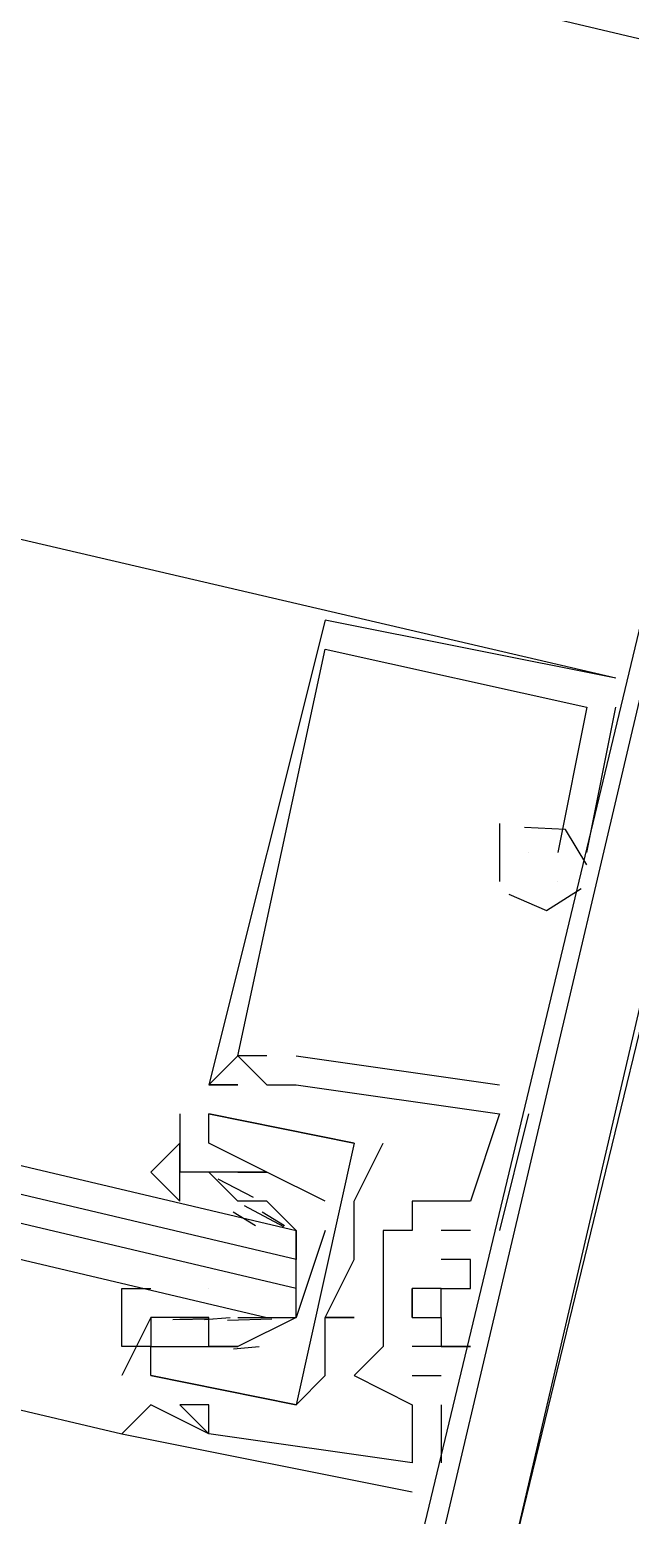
# Model space of a CAD drawing. Header units: feet. Extents: x -84 to 198, y -22 to 181.
# Drawn here: x 122.064 to 122.34, y 53.034 to 53.715 of the extents above; entities that cross this region are included whole.
import ezdxf

# ---------------------------------------------------------------- set-up
doc = ezdxf.new("R2010")
doc.units = ezdxf.units.FT
doc.layers.add('A-LINEA', color=7, linetype='CONTINUOUS')

msp = doc.modelspace()

# ---------------------------------------------------------------- linework, layer by layer
at = {"layer": 'A-LINEA'}
for p, q in [((122.4, 53.6978), (116.4267, 55.1111)), ((122.3867, 53.6178), (122.2267, 52.9511)), ((122.3867, 53.6178), (122.2267, 52.9511)), ((122.3867, 53.6178), (122.2267, 52.9511)), ((120.4667, 53.4578), (122.1067, 53.0711)), ((122.2, 53.4444), (122.2, 53.4444)), ((122.2, 53.4444), (122.2, 53.4444)), ((122.2, 53.4444), (122.2, 53.4444)), ((122.2, 53.4311), (122.2, 53.4311)), ((122.2, 53.4311), (122.2, 53.4311)), ((122.2, 53.4311), (122.2, 53.4311)), ((122.3333, 53.4178), (122.3333, 53.4178)), ((122.3333, 53.4178), (122.3333, 53.4178)), ((122.3333, 53.4178), (122.3333, 53.4178)), ((122.32, 53.3378), (122.3333, 53.4044)), ((122.32, 53.4044), (122.32, 53.4044)), ((122.32, 53.3378), (122.3333, 53.4044)), ((122.32, 53.4044), (122.32, 53.4044)), ((122.32, 53.3378), (122.3333, 53.4044)), ((122.32, 53.4044), (122.32, 53.4044)), ((122.3333, 53.4044), (122.3333, 53.4044)), ((122.3333, 53.4044), (122.3333, 53.4044)), ((122.3333, 53.4044), (122.3333, 53.4044)), ((122.28, 53.3511), (122.28, 53.3378)), ((122.28, 53.3511), (122.28, 53.3511)), ((122.28, 53.3511), (122.28, 53.3378)), ((122.28, 53.3511), (122.28, 53.3511)), ((122.28, 53.3511), (122.28, 53.3378)), ((122.28, 53.3511), (122.28, 53.3511)), ((122.28, 53.3378), (122.28, 53.3244)), ((122.28, 53.3378), (122.28, 53.3378)), ((122.28, 53.3378), (122.28, 53.3244)), ((122.28, 53.3378), (122.28, 53.3378)), ((122.28, 53.3378), (122.28, 53.3244)), ((122.28, 53.3378), (122.28, 53.3378)), ((122.2933, 53.3378), (122.2933, 53.3378)), ((122.2933, 53.3378), (122.2933, 53.3378)), ((122.2933, 53.3378), (122.2933, 53.3378)), ((122.3067, 53.3378), (122.3067, 53.3378)), ((122.3067, 53.3378), (122.3067, 53.3378)), ((122.3067, 53.3378), (122.3067, 53.3378)), ((122.3067, 53.3378), (122.3067, 53.3378)), ((122.3067, 53.3378), (122.3067, 53.3378)), ((122.3067, 53.3378), (122.3067, 53.3378)), ((122.32, 53.3378), (122.32, 53.3378)), ((122.32, 53.3378), (122.32, 53.3378)), ((122.32, 53.3378), (122.32, 53.3378)), ((122.28, 53.3244), (122.28, 53.3244)), ((122.28, 53.3244), (122.28, 53.3244)), ((122.28, 53.3244), (122.28, 53.3244)), ((122.3067, 53.3244), (122.3067, 53.3244)), ((122.3067, 53.3244), (122.3067, 53.3244)), ((122.3067, 53.3244), (122.3067, 53.3244)), ((122.3067, 53.3244), (122.3067, 53.3244)), ((122.3067, 53.3244), (122.3067, 53.3244)), ((122.3067, 53.3244), (122.3067, 53.3244)), ((122.16, 53.2444), (122.16, 53.2444)), ((122.16, 53.2444), (122.16, 53.2444)), ((122.16, 53.2444), (122.16, 53.2444)), ((122.16, 53.2444), (122.16, 53.2444)), ((122.16, 53.2444), (122.16, 53.2444)), ((122.16, 53.2444), (122.16, 53.2444)), ((122.1733, 53.2444), (122.1733, 53.2444)), ((122.1733, 53.2444), (122.1733, 53.2444)), ((122.1733, 53.2444), (122.1733, 53.2444)), ((122.1867, 53.2444), (122.28, 53.2311)), ((122.1867, 53.2444), (122.1867, 53.2444)), ((122.1867, 53.2444), (122.28, 53.2311)), ((122.1867, 53.2444), (122.1867, 53.2444)), ((122.1867, 53.2444), (122.28, 53.2311)), ((122.1867, 53.2444), (122.1867, 53.2444)), ((122.1467, 53.2311), (122.1467, 53.2311)), ((122.1467, 53.2311), (122.1467, 53.2311)), ((122.1467, 53.2311), (122.1467, 53.2311)), ((122.1467, 53.2311), (122.1467, 53.2311)), ((122.1467, 53.2311), (122.1467, 53.2311)), ((122.1467, 53.2311), (122.1467, 53.2311)), ((122.16, 53.2311), (122.16, 53.2311)), ((122.16, 53.2311), (122.16, 53.2311)), ((122.16, 53.2311), (122.16, 53.2311)), ((122.1733, 53.2311), (122.1733, 53.2311)), ((122.1733, 53.2311), (122.1733, 53.2311)), ((122.1733, 53.2311), (122.1733, 53.2311)), ((122.1867, 53.2311), (122.1867, 53.2311)), ((122.1867, 53.2311), (122.1867, 53.2311)), ((122.1867, 53.2311), (122.1867, 53.2311)), ((122.1867, 53.2311), (122.1867, 53.2311)), ((122.1867, 53.2311), (122.1867, 53.2311)), ((122.1867, 53.2311), (122.1867, 53.2311)), ((122.28, 53.2311), (122.28, 53.2311)), ((122.28, 53.2311), (122.28, 53.2311)), ((122.28, 53.2311), (122.28, 53.2311)), ((122.1333, 53.2178), (122.1333, 53.1911)), ((122.1333, 53.2178), (122.1333, 53.2178)), ((122.1333, 53.2178), (122.1333, 53.1911)), ((122.1333, 53.2178), (122.1333, 53.2178)), ((122.2133, 53.2044), (122.1467, 53.2178)), ((122.1467, 53.2178), (122.1467, 53.2178)), ((122.1467, 53.2178), (122.1467, 53.2178)), ((122.2133, 53.2044), (122.1467, 53.2178)), ((122.1467, 53.2178), (122.1467, 53.2178)), ((122.1467, 53.2178), (122.1467, 53.2178)), ((122.2933, 53.2178), (122.28, 53.1644)), ((122.28, 53.2178), (122.28, 53.2178)), ((122.28, 53.2178), (122.28, 53.2178)), ((122.2933, 53.2178), (122.28, 53.1644)), ((122.28, 53.2178), (122.28, 53.2178)), ((122.28, 53.2178), (122.28, 53.2178)), ((122.2933, 53.2178), (122.28, 53.1644)), ((122.28, 53.2178), (122.28, 53.2178)), ((122.28, 53.2178), (122.28, 53.2178)), ((122.2933, 53.2178), (122.2933, 53.2178)), ((122.2933, 53.2178), (122.2933, 53.2178)), ((122.2933, 53.2178), (122.2933, 53.2178)), ((122.1467, 53.2044), (122.1467, 53.2044)), ((122.1467, 53.2044), (122.1467, 53.2044)), ((122.2133, 53.2044), (122.2133, 53.2044)), ((122.2133, 53.2044), (122.2133, 53.2044)), ((122.2267, 53.2044), (122.2267, 53.2044)), ((122.2267, 53.2044), (122.2267, 53.2044)), ((122.1333, 53.1911), (122.1333, 53.1911)), ((122.1333, 53.1911), (122.1333, 53.1911)), ((122.1467, 53.1911), (122.1467, 53.1911)), ((122.16, 53.1778), (122.1467, 53.1911)), ((122.1467, 53.1911), (122.1467, 53.1911)), ((122.1508, 53.1881), (122.167, 53.1796)), ((122.16, 53.1911), (122.16, 53.1911)), ((122.16, 53.1911), (122.16, 53.1911)), ((122.1733, 53.1911), (122.1733, 53.1911)), ((122.1733, 53.1911), (122.1733, 53.1911)), ((122.1578, 53.1729), (122.168, 53.1667)), ((122.16, 53.1778), (122.16, 53.1778)), ((122.1628, 53.1758), (122.1809, 53.1661)), ((122.1711, 53.1729), (122.1813, 53.1667)), ((122.1733, 53.1778), (122.1733, 53.1778)), ((122.2133, 53.1778), (122.2133, 53.1778)), ((122.2133, 53.1778), (122.2133, 53.1778)), ((122.24, 53.1778), (122.24, 53.1778)), ((122.24, 53.1778), (122.24, 53.1778)), ((122.24, 53.1778), (122.24, 53.1778)), ((122.2667, 53.1778), (122.2667, 53.1778)), ((122.2667, 53.1778), (122.2667, 53.1778)), ((122.2667, 53.1778), (122.2667, 53.1778)), ((122.2667, 53.1778), (122.2667, 53.1778)), ((122.2667, 53.1778), (122.2667, 53.1778)), ((122.2667, 53.1778), (122.2667, 53.1778)), ((122.1867, 53.1644), (122.1867, 53.1644)), ((122.2133, 53.1644), (122.2133, 53.1644)), ((122.2133, 53.1644), (122.2133, 53.1644)), ((122.2267, 53.1644), (122.2267, 53.1644)), ((122.2267, 53.1644), (122.2267, 53.1644)), ((122.2267, 53.1644), (122.2267, 53.1644)), ((122.24, 53.1644), (122.24, 53.1644)), ((122.24, 53.1644), (122.24, 53.1644)), ((122.24, 53.1644), (122.24, 53.1644)), ((122.2533, 53.1644), (122.2533, 53.1644)), ((122.2533, 53.1644), (122.2533, 53.1644)), ((122.2533, 53.1644), (122.2533, 53.1644)), ((122.2667, 53.1644), (122.2667, 53.1644)), ((122.2667, 53.1644), (122.2667, 53.1644)), ((122.2667, 53.1644), (122.2667, 53.1644)), ((122.28, 53.1644), (122.28, 53.1644)), ((122.28, 53.1644), (122.28, 53.1644)), ((122.28, 53.1644), (122.28, 53.1644)), ((122.1867, 53.1378), (122.1867, 53.1511)), ((122.2133, 53.1511), (122.2133, 53.1511)), ((122.2133, 53.1511), (122.2133, 53.1511)), ((122.2533, 53.1511), (122.2533, 53.1511)), ((122.2533, 53.1511), (122.2533, 53.1511)), ((122.2533, 53.1511), (122.2533, 53.1511)), ((122.2667, 53.1511), (122.2667, 53.1511)), ((122.2667, 53.1511), (122.2667, 53.1511)), ((122.2667, 53.1511), (122.2667, 53.1511)), ((122.1467, 53.1378), (122.1467, 53.1378)), ((122.2267, 53.1378), (122.2267, 53.1378)), ((122.2267, 53.1378), (122.2267, 53.1378)), ((122.2267, 53.1378), (122.2267, 53.1378)), ((122.24, 53.1378), (122.24, 53.1378)), ((122.24, 53.1378), (122.24, 53.1378)), ((122.24, 53.1378), (122.24, 53.1378)), ((122.2533, 53.1378), (122.2533, 53.1378)), ((122.2533, 53.1378), (122.2533, 53.1378)), ((122.2533, 53.1378), (122.2533, 53.1378)), ((122.2667, 53.1378), (122.2667, 53.1378)), ((122.2667, 53.1378), (122.2667, 53.1378)), ((122.2667, 53.1378), (122.2667, 53.1378)), ((122.12, 53.1244), (122.1067, 53.0978)), ((122.12, 53.1244), (122.1067, 53.0978)), ((122.12, 53.1244), (122.12, 53.1244)), ((122.12, 53.1244), (122.12, 53.1244)), ((122.1333, 53.1244), (122.1333, 53.1244)), ((122.1333, 53.1244), (122.1467, 53.1244)), ((122.1333, 53.1244), (122.1333, 53.1244)), ((122.1564, 53.1243), (122.1446, 53.1233)), ((122.1467, 53.1244), (122.1467, 53.1244)), ((122.1467, 53.1244), (122.1467, 53.1244)), ((122.16, 53.1244), (122.16, 53.1244)), ((122.2, 53.1244), (122.2, 53.1244)), ((122.2, 53.1244), (122.2, 53.1244)), ((122.2, 53.1244), (122.2, 53.1244)), ((122.2, 53.1244), (122.2, 53.1244)), ((122.2133, 53.1244), (122.2133, 53.1244)), ((122.2133, 53.1244), (122.2133, 53.1244)), ((122.2533, 53.1244), (122.2533, 53.1244)), ((122.2533, 53.1244), (122.2533, 53.1244)), ((122.2533, 53.1244), (122.2533, 53.1244)), ((122.1484, 53.1237), (122.1301, 53.1234)), ((122.1755, 53.1236), (122.1552, 53.123)), ((122.12, 53.1111), (122.12, 53.1111)), ((122.12, 53.1111), (122.12, 53.1111)), ((122.1467, 53.1111), (122.1467, 53.1111)), ((122.1467, 53.1111), (122.1467, 53.1111)), ((122.1467, 53.1111), (122.1467, 53.1111)), ((122.1467, 53.1111), (122.1467, 53.1111)), ((122.1467, 53.1111), (122.1467, 53.1111)), ((122.1467, 53.1111), (122.1467, 53.1111)), ((122.1698, 53.111), (122.1579, 53.1099)), ((122.16, 53.1111), (122.16, 53.1111)), ((122.16, 53.1111), (122.16, 53.1111)), ((122.16, 53.1111), (122.16, 53.1111)), ((122.16, 53.1111), (122.16, 53.1111)), ((122.2267, 53.1111), (122.2267, 53.1111)), ((122.2267, 53.1111), (122.2267, 53.1111)), ((122.2267, 53.1111), (122.2267, 53.1111)), ((122.24, 53.1111), (122.24, 53.1111)), ((122.24, 53.1111), (122.24, 53.1111)), ((122.24, 53.1111), (122.24, 53.1111)), ((122.2533, 53.1111), (122.2533, 53.1111)), ((122.2533, 53.1111), (122.2533, 53.1111)), ((122.2533, 53.1111), (122.2533, 53.1111)), ((122.2667, 53.1111), (122.2667, 53.1111)), ((122.2667, 53.1111), (122.2667, 53.1111)), ((122.2667, 53.1111), (122.2667, 53.1111)), ((122.1067, 53.0978), (122.1067, 53.0978)), ((122.1067, 53.0978), (122.1067, 53.0978)), ((122.12, 53.0978), (122.12, 53.0978)), ((122.12, 53.0978), (122.12, 53.0978)), ((122.12, 53.0978), (122.12, 53.0978)), ((122.12, 53.0978), (122.12, 53.0978)), ((122.2, 53.0978), (122.2, 53.0978)), ((122.2, 53.0978), (122.2, 53.0978)), ((122.2133, 53.0978), (122.2133, 53.0978)), ((122.2133, 53.0978), (122.2133, 53.0978)), ((122.2133, 53.0978), (122.2133, 53.0978)), ((122.24, 53.0978), (122.2533, 53.0978)), ((122.24, 53.0978), (122.24, 53.0978)), ((122.24, 53.0978), (122.2533, 53.0978)), ((122.24, 53.0978), (122.24, 53.0978)), ((122.24, 53.0978), (122.2533, 53.0978)), ((122.24, 53.0978), (122.24, 53.0978)), ((122.2533, 53.0978), (122.2533, 53.0978)), ((122.2533, 53.0978), (122.2533, 53.0978)), ((122.2533, 53.0978), (122.2533, 53.0978)), ((122.12, 53.0844), (122.12, 53.0844)), ((122.12, 53.0844), (122.12, 53.0844)), ((122.12, 53.0844), (122.12, 53.0844)), ((122.1333, 53.0844), (122.1333, 53.0844)), ((122.1333, 53.0844), (122.1333, 53.0844)), ((122.1333, 53.0844), (122.1333, 53.0844)), ((122.1467, 53.0844), (122.1467, 53.0844)), ((122.1467, 53.0844), (122.1467, 53.0844)), ((122.1467, 53.0844), (122.1467, 53.0844)), ((122.1867, 53.0844), (122.1867, 53.0844)), ((122.1867, 53.0844), (122.1867, 53.0844)), ((122.1867, 53.0844), (122.1867, 53.0844)), ((122.1867, 53.0844), (122.1867, 53.0844)), ((122.24, 53.0844), (122.24, 53.0844)), ((122.24, 53.0844), (122.24, 53.0844)), ((122.24, 53.0844), (122.24, 53.0844)), ((122.2533, 53.0844), (122.2533, 53.0844)), ((122.2533, 53.0844), (122.2533, 53.0844)), ((122.2533, 53.0844), (122.2533, 53.0844)), ((122.1067, 53.0711), (122.1067, 53.0711)), ((122.1067, 53.0711), (122.1067, 53.0711)), ((122.1067, 53.0711), (122.1067, 53.0711)), ((122.1467, 53.0711), (122.1467, 53.0711)), ((122.1467, 53.0711), (122.1467, 53.0711)), ((122.1467, 53.0711), (122.1467, 53.0711)), ((122.1467, 53.0711), (122.1467, 53.0711)), ((122.1467, 53.0711), (122.1467, 53.0711)), ((122.1467, 53.0711), (122.1467, 53.0711)), ((122.24, 53.0578), (122.24, 53.0578)), ((122.24, 53.0578), (122.24, 53.0578)), ((122.24, 53.0578), (122.24, 53.0578)), ((122.24, 53.0578), (122.24, 53.0578)), ((122.24, 53.0578), (122.24, 53.0578)), ((122.24, 53.0578), (122.24, 53.0578)), ((122.2533, 53.0578), (122.2533, 53.0578)), ((122.2533, 53.0578), (122.2533, 53.0578)), ((122.2533, 53.0578), (122.2533, 53.0578)), ((122.24, 53.0444), (122.24, 53.0444)), ((122.24, 53.0444), (122.24, 53.0444)), ((122.24, 53.0444), (122.24, 53.0444))]:
    msp.add_line(p, q, dxfattribs=at)
for points in [[(122.3333, 53.4178), (120.56, 53.8311), (119.4533, 54.0978)], [(120.4933, 53.5644), (122.1867, 53.1644), (122.1867, 53.1511), (120.4933, 53.5511)], [(120.48, 53.5244), (122.1733, 53.1244), (122.1867, 53.1244), (122.1867, 53.1378), (120.4933, 53.5378)], [(122.24, 52.9644), (122.3467, 53.4178), (122.36, 53.4044), (122.3733, 53.4044), (122.3733, 53.4178), (122.3467, 53.4178), (122.3733, 53.4978)], [(122.24, 52.9644), (122.3467, 53.4178), (122.36, 53.4044), (122.3733, 53.4044), (122.3733, 53.4178), (122.3467, 53.4178), (122.3733, 53.4978)], [(122.24, 52.9644), (122.3467, 53.4178), (122.36, 53.4044), (122.3733, 53.4044), (122.3733, 53.4178), (122.3467, 53.4178), (122.3733, 53.4978)], [(122.36, 52.9511), (122.3733, 52.9644), (122.28, 52.9911), (122.4, 53.4844), (122.4933, 53.4578)], [(122.36, 52.9511), (122.3733, 52.9644), (122.28, 52.9911), (122.4, 53.4844), (122.4933, 53.4578)], [(122.36, 52.9511), (122.3733, 52.9644), (122.28, 52.9911), (122.4, 53.4844), (122.4933, 53.4578)], [(122.3333, 53.4178), (122.2, 53.4444), (122.1467, 53.2311), (122.16, 53.2311), (122.1467, 53.2311), (122.16, 53.2444), (122.1733, 53.2311), (122.1867, 53.2311), (122.28, 53.2178), (122.2667, 53.1778), (122.24, 53.1778), (122.24, 53.1644), (122.2267, 53.1644), (122.2267, 53.1378), (122.2267, 53.1111), (122.2133, 53.0978), (122.24, 53.0844), (122.24, 53.0578), (122.1467, 53.0711), (122.1467, 53.0844), (122.1333, 53.0844), (122.1467, 53.0711), (122.12, 53.0844), (122.1067, 53.0711), (122.24, 53.0444)], [(122.3333, 53.4178), (122.2, 53.4444), (122.1467, 53.2311), (122.16, 53.2311), (122.1467, 53.2311), (122.16, 53.2444), (122.1733, 53.2311), (122.1867, 53.2311), (122.28, 53.2178), (122.2667, 53.1778), (122.24, 53.1778), (122.24, 53.1644), (122.2267, 53.1644), (122.2267, 53.1378), (122.2267, 53.1111), (122.2133, 53.0978), (122.24, 53.0844), (122.24, 53.0578), (122.1467, 53.0711), (122.1467, 53.0844), (122.1333, 53.0844), (122.1467, 53.0711), (122.12, 53.0844), (122.1067, 53.0711), (122.24, 53.0444)], [(122.3333, 53.4178), (122.2, 53.4444), (122.1467, 53.2311), (122.16, 53.2311), (122.1467, 53.2311), (122.16, 53.2444), (122.1733, 53.2311), (122.1867, 53.2311), (122.28, 53.2178), (122.2667, 53.1778), (122.24, 53.1778), (122.24, 53.1644), (122.2267, 53.1644), (122.2267, 53.1378), (122.2267, 53.1111), (122.2133, 53.0978), (122.24, 53.0844), (122.24, 53.0578), (122.1467, 53.0711), (122.1467, 53.0844), (122.1333, 53.0844), (122.1467, 53.0711), (122.12, 53.0844), (122.1067, 53.0711), (122.24, 53.0444)], [(122.1733, 53.2444), (122.16, 53.2444), (122.2, 53.4311), (122.32, 53.4044), (122.3067, 53.3378)], [(122.1733, 53.2444), (122.16, 53.2444), (122.2, 53.4311), (122.32, 53.4044), (122.3067, 53.3378)], [(122.1733, 53.2444), (122.16, 53.2444), (122.2, 53.4311), (122.32, 53.4044), (122.3067, 53.3378)], [(122.3733, 53.3911), (122.36, 53.4044), (122.36, 53.3911), (122.3733, 53.3911), (122.28, 52.9911), (122.2533, 52.9911), (122.2533, 52.9644), (122.24, 52.9644), (122.2533, 52.9644), (122.2667, 52.9911)], [(122.3733, 53.3911), (122.36, 53.4044), (122.36, 53.3911), (122.3733, 53.3911), (122.28, 52.9911), (122.2533, 52.9911), (122.2533, 52.9644), (122.24, 52.9644), (122.2533, 52.9644), (122.2667, 52.9911)], [(122.3733, 53.3911), (122.36, 53.4044), (122.36, 53.3911), (122.3733, 53.3911), (122.28, 52.9911), (122.2533, 52.9911), (122.2533, 52.9644), (122.24, 52.9644), (122.2533, 52.9644), (122.2667, 52.9911)], [(122.32, 53.3321), (122.3103, 53.3483), (122.2915, 53.3492)], [(122.32, 53.3321), (122.3103, 53.3483), (122.2915, 53.3492)], [(122.32, 53.3321), (122.3103, 53.3483), (122.2915, 53.3492)], [(122.2843, 53.3187), (122.3015, 53.3112), (122.3174, 53.3213)], [(122.2843, 53.3187), (122.3015, 53.3112), (122.3174, 53.3213)], [(122.2843, 53.3187), (122.3015, 53.3112), (122.3174, 53.3213)], [(122.16, 53.1911), (122.1733, 53.1911), (122.1467, 53.2044), (122.1467, 53.2178), (122.2133, 53.2044)], [(122.16, 53.1911), (122.1733, 53.1911), (122.1467, 53.2044), (122.1467, 53.2178), (122.2133, 53.2044)], [(122.2133, 53.2044), (122.1867, 53.0844), (122.12, 53.0978), (122.12, 53.1111), (122.1467, 53.1111)], [(122.12, 53.0978), (122.1867, 53.0844), (122.2, 53.0978), (122.2, 53.1244), (122.2133, 53.1244), (122.2, 53.1244), (122.2133, 53.1511), (122.2133, 53.1644), (122.2133, 53.1778), (122.2267, 53.2044)], [(122.2, 53.1778), (122.1733, 53.1911), (122.16, 53.1911), (122.1467, 53.1911), (122.1333, 53.1911), (122.1333, 53.2044), (122.12, 53.1911), (122.1333, 53.1778), (122.1333, 53.1911)], [(122.2133, 53.2044), (122.1867, 53.0844), (122.12, 53.0978), (122.12, 53.1111), (122.1467, 53.1111)], [(122.12, 53.0978), (122.1867, 53.0844), (122.2, 53.0978), (122.2, 53.1244), (122.2133, 53.1244), (122.2, 53.1244), (122.2133, 53.1511), (122.2133, 53.1644), (122.2133, 53.1778), (122.2267, 53.2044)], [(122.16, 53.1244), (122.1867, 53.1244), (122.1867, 53.1644), (122.1733, 53.1778), (122.16, 53.1778)], [(122.2, 53.1644), (122.1867, 53.1244), (122.16, 53.1111), (122.1467, 53.1111), (122.1467, 53.1244), (122.1333, 53.1244), (122.12, 53.1244), (122.12, 53.1111), (122.1067, 53.1111), (122.1067, 53.1378), (122.12, 53.1378)], [(122.2667, 53.1644), (122.2533, 53.1644), (122.2533, 53.1644)], [(122.2667, 53.1644), (122.2533, 53.1644), (122.2533, 53.1644)], [(122.2667, 53.1644), (122.2533, 53.1644), (122.2533, 53.1644)], [(122.2533, 53.1378), (122.2667, 53.1378), (122.2667, 53.1511), (122.2533, 53.1511)], [(122.2533, 53.1378), (122.2667, 53.1378), (122.2667, 53.1511), (122.2533, 53.1511)], [(122.2533, 53.1378), (122.2667, 53.1378), (122.2667, 53.1511), (122.2533, 53.1511)], [(122.24, 53.1378), (122.24, 53.1244), (122.2533, 53.1244), (122.2533, 53.1378), (122.24, 53.1378), (122.24, 53.1244), (122.24, 53.1378)], [(122.24, 53.1378), (122.24, 53.1244), (122.2533, 53.1244), (122.2533, 53.1378), (122.24, 53.1378), (122.24, 53.1244), (122.24, 53.1378)], [(122.24, 53.1378), (122.24, 53.1244), (122.2533, 53.1244), (122.2533, 53.1378), (122.24, 53.1378), (122.24, 53.1244), (122.24, 53.1378)], [(122.16, 53.1111), (122.16, 53.1111), (122.1467, 53.1111), (122.16, 53.1111), (122.1467, 53.1111), (122.1467, 53.1244), (122.1333, 53.1244), (122.1333, 53.1244)], [(122.16, 53.1111), (122.16, 53.1111), (122.1467, 53.1111), (122.16, 53.1111), (122.1467, 53.1111), (122.1467, 53.1244), (122.1333, 53.1244), (122.1333, 53.1244)], [(122.2533, 53.1244), (122.2533, 53.1111), (122.2667, 53.1111), (122.24, 53.1111), (122.24, 53.1111)], [(122.2533, 53.1244), (122.2533, 53.1111), (122.2667, 53.1111), (122.24, 53.1111), (122.24, 53.1111)], [(122.2533, 53.1244), (122.2533, 53.1111), (122.2667, 53.1111), (122.24, 53.1111), (122.24, 53.1111)], [(122.2533, 53.0844), (122.2533, 53.0844), (122.2533, 53.0578)], [(122.2533, 53.0844), (122.2533, 53.0844), (122.2533, 53.0578)], [(122.2533, 53.0844), (122.2533, 53.0844), (122.2533, 53.0578)]]:
    msp.add_lwpolyline(points, dxfattribs=at)

doc.saveas('drawing.dxf')
